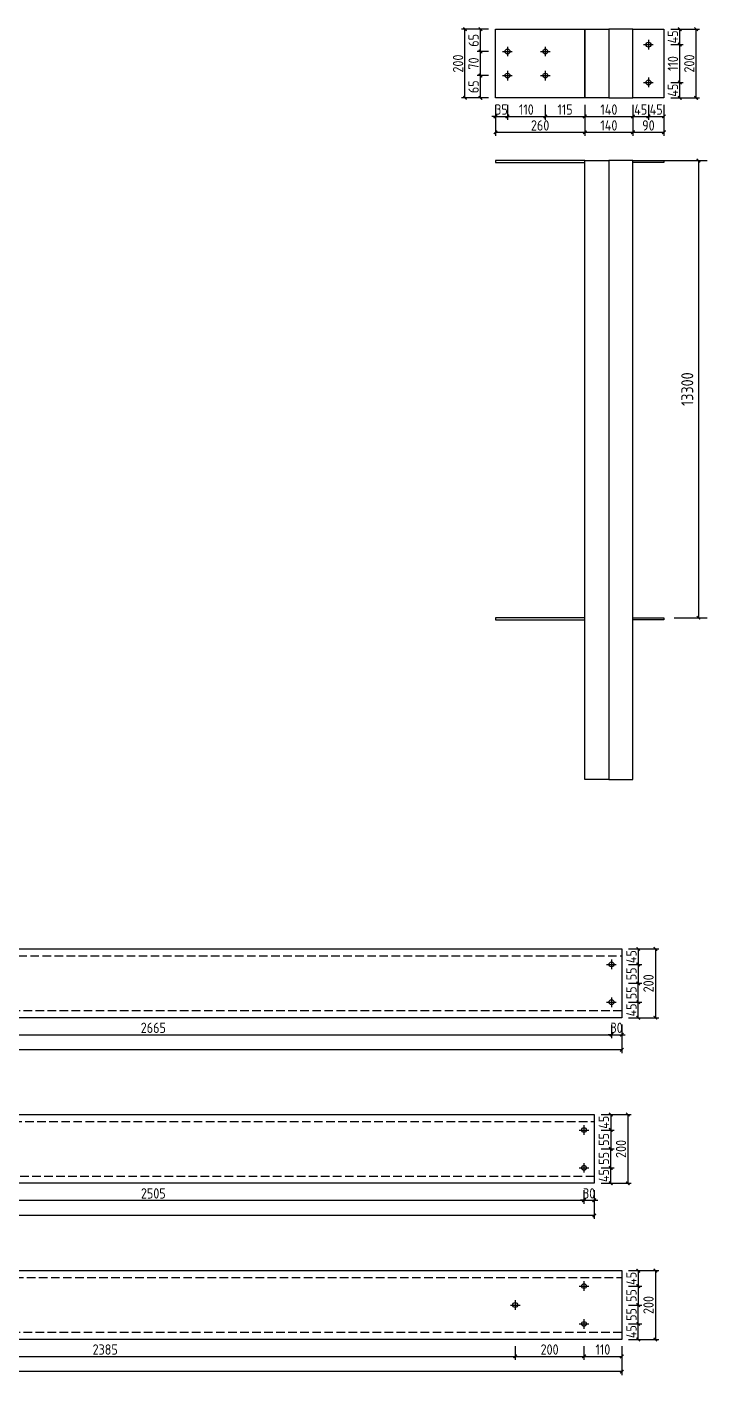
# Model space of a CAD drawing. Extents: x -196983 to 471790, y -783661 to 190401.
# Drawn here: x 67611 to 87390, y -82802 to -43590 of the extents above; entities that cross this region are included whole.
import ezdxf

# ---------------------------------------------------------------- set-up
doc = ezdxf.new("R2010")
doc.units = 0
doc.header["$LTSCALE"] = 1000
doc.header["$MEASUREMENT"] = 0
doc.linetypes.add('DASH', pattern=[0.35, 0.25, -0.1])
doc.layers.add('_TCH_MASK', color=7, linetype='Continuous')
doc.styles.get("Standard").update_dxf_attribs({"font": 'gbenor.shx', "bigfont": 'gbcbig.shx'})
doc.dimstyles.get("Standard").update_dxf_attribs({"dimscale": 100, "dimtxt": 3.5, "dimasz": 1, "dimexe": 2.5, "dimexo": 3, "dimgap": 1.5, "dimtad": 1, "dimdec": 0, "dimzin": 0, "dimdsep": 46, "dimtxsty": 'Standard', "dimblk": 'ARCHTICK', "dimcen": 0.09, "dimadec": 0, "dimazin": 0, "dimtfac": 1, "dimtdec": 0, "dimtix": 1, "dimtmove": 2, "dimatfit": 3, "dimfxl": 1, "dimtolj": 1, "dimtzin": 0, "dimarcsym": 0})

# ---------------------------------------------------------------- blocks, each defined once
blk = doc.blocks.new('_ArchTick')
at = {"color": 0, "linetype": 'ByBlock', "const_width": 0.4}
blk.add_lwpolyline([(-0.5, -0.5), (0.5, 0.5)], dxfattribs=at)
blk = doc.blocks.new('*D108')
at = {"layer": '_TCH_MASK', "color": 0, "lineweight": -2}
for p, q in [((57961, -72608), (57961, -73002)), ((57961, -72902), (84611, -72902)), ((84611, -72608), (84611, -73002))]:
    blk.add_line(p, q, dxfattribs=at)
at = {"layer": 'Defpoints', "color": 0}
for p in [(57961, -72408), (84611, -72408), (84611, -72902)]:
    blk.add_point(p, dxfattribs=at)
at = {"layer": '_TCH_MASK', "color": 0, "lineweight": -2, "xscale": 100, "yscale": 100, "zscale": 100, "rotation": 180}
blk.add_blockref('_ArchTick', (57961, -72902), dxfattribs=at)
at = {"layer": '_TCH_MASK', "color": 0, "lineweight": -2, "xscale": 100, "yscale": 100, "zscale": 100}
blk.add_blockref('_ArchTick', (84611, -72902), dxfattribs=at)
at = {"layer": '_TCH_MASK', "color": 0, "lineweight": 15, "insert": (71286, -72702), "char_height": 300, "attachment_point": 5}
blk.add_mtext('\\A1;2665', dxfattribs=at)
blk = doc.blocks.new('*D109')
at = {"layer": '_TCH_MASK', "color": 0, "lineweight": -2}
for p, q in [((84611, -72902), (84511, -72902)), ((84611, -72608), (84611, -73002)), ((84611, -72902), (84911, -72902)), ((84911, -72608), (84911, -73002)), ((84911, -72902), (85011, -72902))]:
    blk.add_line(p, q, dxfattribs=at)
at = {"layer": 'Defpoints', "color": 0}
for p in [(84611, -72408), (84911, -72408), (84911, -72902)]:
    blk.add_point(p, dxfattribs=at)
at = {"layer": '_TCH_MASK', "color": 0, "lineweight": -2, "xscale": 100, "yscale": 100, "zscale": 100}
blk.add_blockref('_ArchTick', (84611, -72902), dxfattribs=at)
at = {"layer": '_TCH_MASK', "color": 0, "lineweight": -2, "xscale": 100, "yscale": 100, "zscale": 100, "rotation": 180}
blk.add_blockref('_ArchTick', (84911, -72902), dxfattribs=at)
at = {"layer": '_TCH_MASK', "color": 0, "lineweight": 15, "insert": (84761, -72702), "char_height": 300, "attachment_point": 5}
blk.add_mtext('\\A1;30', dxfattribs=at)
blk = doc.blocks.new('*D110')
at = {"layer": '_TCH_MASK', "color": 0, "lineweight": -2}
for p, q in [((2961, -72608), (2961, -73444)), ((84911, -72608), (84911, -73444)), ((84911, -73344), (2961, -73344))]:
    blk.add_line(p, q, dxfattribs=at)
at = {"layer": 'Defpoints', "color": 0}
for p in [(2961, -72408), (84911, -72408), (2961, -73344)]:
    blk.add_point(p, dxfattribs=at)
at = {"layer": '_TCH_MASK', "color": 0, "lineweight": -2, "xscale": 100, "yscale": 100, "zscale": 100, "rotation": 180}
blk.add_blockref('_ArchTick', (2961, -73344), dxfattribs=at)
at = {"layer": '_TCH_MASK', "color": 0, "lineweight": -2, "xscale": 100, "yscale": 100, "zscale": 100}
blk.add_blockref('_ArchTick', (84911, -73344), dxfattribs=at)
at = {"layer": '_TCH_MASK', "color": 0, "lineweight": 15, "insert": (43936, -73144), "char_height": 300, "attachment_point": 5}
blk.add_mtext('\\A1;8195', dxfattribs=at)
blk = doc.blocks.new('*D111')
at = {"layer": '_TCH_MASK', "color": 0, "lineweight": -2}
for p, q in [((85111, -71958), (85490, -71958)), ((85390, -72408), (85390, -71958)), ((85111, -72408), (85490, -72408))]:
    blk.add_line(p, q, dxfattribs=at)
at = {"layer": 'Defpoints', "color": 0}
for p in [(84911, -71958), (85390, -71958), (84911, -72408)]:
    blk.add_point(p, dxfattribs=at)
at = {"layer": '_TCH_MASK', "color": 0, "lineweight": -2, "xscale": 100, "yscale": 100, "zscale": 100}
for p, rotation in [((85390, -71958), 90), ((85390, -72408), 270)]:
    blk.add_blockref('_ArchTick', p, dxfattribs=dict(at, rotation=rotation))
at = {"layer": '_TCH_MASK', "color": 0, "lineweight": 15, "insert": (85190, -72183), "char_height": 300, "attachment_point": 5, "rotation": 90}
blk.add_mtext('\\A1;45', dxfattribs=at)
blk = doc.blocks.new('*D112')
at = {"layer": '_TCH_MASK', "color": 0, "lineweight": -2}
for p, q in [((85111, -71408), (85490, -71408)), ((85390, -71958), (85390, -71408)), ((85111, -71958), (85490, -71958))]:
    blk.add_line(p, q, dxfattribs=at)
at = {"layer": 'Defpoints', "color": 0}
for p in [(84911, -71408), (85390, -71408), (84911, -71958)]:
    blk.add_point(p, dxfattribs=at)
at = {"layer": '_TCH_MASK', "color": 0, "lineweight": -2, "xscale": 100, "yscale": 100, "zscale": 100}
for p, rotation in [((85390, -71408), 90), ((85390, -71958), 270)]:
    blk.add_blockref('_ArchTick', p, dxfattribs=dict(at, rotation=rotation))
at = {"layer": '_TCH_MASK', "color": 0, "lineweight": 15, "insert": (85190, -71683), "char_height": 300, "attachment_point": 5, "rotation": 90}
blk.add_mtext('\\A1;55', dxfattribs=at)
blk = doc.blocks.new('*D113')
at = {"layer": '_TCH_MASK', "color": 0, "lineweight": -2}
for p, q in [((85111, -70408), (85490, -70408)), ((85390, -70408), (85390, -70858)), ((85111, -70858), (85490, -70858))]:
    blk.add_line(p, q, dxfattribs=at)
at = {"layer": 'Defpoints', "color": 0}
for p in [(84911, -70408), (84911, -70858), (85390, -70858)]:
    blk.add_point(p, dxfattribs=at)
at = {"layer": '_TCH_MASK', "color": 0, "lineweight": -2, "xscale": 100, "yscale": 100, "zscale": 100}
for p, rotation in [((85390, -70408), 90), ((85390, -70858), 270)]:
    blk.add_blockref('_ArchTick', p, dxfattribs=dict(at, rotation=rotation))
at = {"layer": '_TCH_MASK', "color": 0, "lineweight": 15, "insert": (85190, -70633), "char_height": 300, "attachment_point": 5, "rotation": 90}
blk.add_mtext('\\A1;45', dxfattribs=at)
blk = doc.blocks.new('*D114')
at = {"layer": '_TCH_MASK', "color": 0, "lineweight": -2}
for p, q in [((85111, -70858), (85490, -70858)), ((85390, -70858), (85390, -71408)), ((85111, -71408), (85490, -71408))]:
    blk.add_line(p, q, dxfattribs=at)
at = {"layer": 'Defpoints', "color": 0}
for p in [(84911, -70858), (84911, -71408), (85390, -71408)]:
    blk.add_point(p, dxfattribs=at)
at = {"layer": '_TCH_MASK', "color": 0, "lineweight": -2, "xscale": 100, "yscale": 100, "zscale": 100}
for p, rotation in [((85390, -70858), 90), ((85390, -71408), 270)]:
    blk.add_blockref('_ArchTick', p, dxfattribs=dict(at, rotation=rotation))
at = {"layer": '_TCH_MASK', "color": 0, "lineweight": 15, "insert": (85190, -71133), "char_height": 300, "attachment_point": 5, "rotation": 90}
blk.add_mtext('\\A1;55', dxfattribs=at)
blk = doc.blocks.new('*D115')
at = {"layer": '_TCH_MASK', "color": 0, "lineweight": -2}
for p, q in [((85111, -70408), (85988, -70408)), ((85888, -70408), (85888, -72408)), ((85111, -72408), (85988, -72408))]:
    blk.add_line(p, q, dxfattribs=at)
at = {"layer": 'Defpoints', "color": 0}
for p in [(84911, -70408), (84911, -72408), (85888, -72408)]:
    blk.add_point(p, dxfattribs=at)
at = {"layer": '_TCH_MASK', "color": 0, "lineweight": -2, "xscale": 100, "yscale": 100, "zscale": 100}
for p, rotation in [((85888, -70408), 90), ((85888, -72408), 270)]:
    blk.add_blockref('_ArchTick', p, dxfattribs=dict(at, rotation=rotation))
at = {"layer": '_TCH_MASK', "color": 0, "lineweight": 15, "insert": (85688, -71408), "char_height": 300, "attachment_point": 5, "rotation": 90}
blk.add_mtext('\\A1;200', dxfattribs=at)
blk = doc.blocks.new('*D116')
at = {"layer": '_TCH_MASK', "color": 0, "lineweight": -2}
for p, q in [((81236, -45854), (81236, -46292)), ((81586, -45854), (81586, -46292)), ((81236, -46192), (81136, -46192)), ((81236, -46192), (81586, -46192)), ((81586, -46192), (81686, -46192))]:
    blk.add_line(p, q, dxfattribs=at)
at = {"layer": 'Defpoints', "color": 0}
for p in [(81236, -45654), (81586, -45654), (81586, -46192)]:
    blk.add_point(p, dxfattribs=at)
at = {"layer": '_TCH_MASK', "color": 0, "lineweight": -2, "xscale": 100, "yscale": 100, "zscale": 100}
blk.add_blockref('_ArchTick', (81236, -46192), dxfattribs=at)
at = {"layer": '_TCH_MASK', "color": 0, "lineweight": -2, "xscale": 100, "yscale": 100, "zscale": 100, "rotation": 180}
blk.add_blockref('_ArchTick', (81586, -46192), dxfattribs=at)
at = {"layer": '_TCH_MASK', "color": 0, "lineweight": 15, "insert": (81411, -45992), "char_height": 300, "attachment_point": 5}
blk.add_mtext('\\A1;35', dxfattribs=at)
blk = doc.blocks.new('*D117')
at = {"layer": '_TCH_MASK', "color": 0, "lineweight": -2}
for p, q in [((81586, -45854), (81586, -46292)), ((82686, -45854), (82686, -46292)), ((81586, -46192), (82686, -46192))]:
    blk.add_line(p, q, dxfattribs=at)
at = {"layer": 'Defpoints', "color": 0}
for p in [(81586, -45654), (82686, -45654), (82686, -46192)]:
    blk.add_point(p, dxfattribs=at)
at = {"layer": '_TCH_MASK', "color": 0, "lineweight": -2, "xscale": 100, "yscale": 100, "zscale": 100, "rotation": 180}
blk.add_blockref('_ArchTick', (81586, -46192), dxfattribs=at)
at = {"layer": '_TCH_MASK', "color": 0, "lineweight": -2, "xscale": 100, "yscale": 100, "zscale": 100}
blk.add_blockref('_ArchTick', (82686, -46192), dxfattribs=at)
at = {"layer": '_TCH_MASK', "color": 0, "lineweight": 15, "insert": (82136, -45992), "char_height": 300, "attachment_point": 5}
blk.add_mtext('\\A1;110', dxfattribs=at)
blk = doc.blocks.new('*D118')
at = {"layer": '_TCH_MASK', "color": 0, "lineweight": -2}
for p, q in [((82686, -45854), (82686, -46292)), ((83836, -45854), (83836, -46292)), ((82686, -46192), (83836, -46192))]:
    blk.add_line(p, q, dxfattribs=at)
at = {"layer": 'Defpoints', "color": 0}
for p in [(82686, -45654), (83836, -45654), (83836, -46192)]:
    blk.add_point(p, dxfattribs=at)
at = {"layer": '_TCH_MASK', "color": 0, "lineweight": -2, "xscale": 100, "yscale": 100, "zscale": 100, "rotation": 180}
blk.add_blockref('_ArchTick', (82686, -46192), dxfattribs=at)
at = {"layer": '_TCH_MASK', "color": 0, "lineweight": -2, "xscale": 100, "yscale": 100, "zscale": 100}
blk.add_blockref('_ArchTick', (83836, -46192), dxfattribs=at)
at = {"layer": '_TCH_MASK', "color": 0, "lineweight": 15, "insert": (83261, -45992), "char_height": 300, "attachment_point": 5}
blk.add_mtext('\\A1;115', dxfattribs=at)
blk = doc.blocks.new('*D119')
at = {"layer": '_TCH_MASK', "color": 0, "lineweight": -2}
for p, q in [((83836, -45854), (83836, -46292)), ((85236, -45854), (85236, -46292)), ((83836, -46192), (85236, -46192))]:
    blk.add_line(p, q, dxfattribs=at)
at = {"layer": 'Defpoints', "color": 0}
for p in [(83836, -45654), (85236, -45654), (85236, -46192)]:
    blk.add_point(p, dxfattribs=at)
at = {"layer": '_TCH_MASK', "color": 0, "lineweight": -2, "xscale": 100, "yscale": 100, "zscale": 100, "rotation": 180}
blk.add_blockref('_ArchTick', (83836, -46192), dxfattribs=at)
at = {"layer": '_TCH_MASK', "color": 0, "lineweight": -2, "xscale": 100, "yscale": 100, "zscale": 100}
blk.add_blockref('_ArchTick', (85236, -46192), dxfattribs=at)
at = {"layer": '_TCH_MASK', "color": 0, "lineweight": 15, "insert": (84536, -45992), "char_height": 300, "attachment_point": 5}
blk.add_mtext('\\A1;140', dxfattribs=at)
blk = doc.blocks.new('*D120')
at = {"layer": '_TCH_MASK', "color": 0, "lineweight": -2}
for p, q in [((85236, -45854), (85236, -46292)), ((85686, -45854), (85686, -46292)), ((85236, -46192), (85686, -46192))]:
    blk.add_line(p, q, dxfattribs=at)
at = {"layer": 'Defpoints', "color": 0}
for p in [(85236, -45654), (85686, -45654), (85686, -46192)]:
    blk.add_point(p, dxfattribs=at)
at = {"layer": '_TCH_MASK', "color": 0, "lineweight": -2, "xscale": 100, "yscale": 100, "zscale": 100, "rotation": 180}
blk.add_blockref('_ArchTick', (85236, -46192), dxfattribs=at)
at = {"layer": '_TCH_MASK', "color": 0, "lineweight": -2, "xscale": 100, "yscale": 100, "zscale": 100}
blk.add_blockref('_ArchTick', (85686, -46192), dxfattribs=at)
at = {"layer": '_TCH_MASK', "color": 0, "lineweight": 15, "insert": (85461, -45992), "char_height": 300, "attachment_point": 5}
blk.add_mtext('\\A1;45', dxfattribs=at)
blk = doc.blocks.new('*D121')
at = {"layer": '_TCH_MASK', "color": 0, "lineweight": -2}
for p, q in [((85686, -45854), (85686, -46292)), ((86136, -45854), (86136, -46292)), ((85686, -46192), (86136, -46192))]:
    blk.add_line(p, q, dxfattribs=at)
at = {"layer": 'Defpoints', "color": 0}
for p in [(85686, -45654), (86136, -45654), (86136, -46192)]:
    blk.add_point(p, dxfattribs=at)
at = {"layer": '_TCH_MASK', "color": 0, "lineweight": -2, "xscale": 100, "yscale": 100, "zscale": 100, "rotation": 180}
blk.add_blockref('_ArchTick', (85686, -46192), dxfattribs=at)
at = {"layer": '_TCH_MASK', "color": 0, "lineweight": -2, "xscale": 100, "yscale": 100, "zscale": 100}
blk.add_blockref('_ArchTick', (86136, -46192), dxfattribs=at)
at = {"layer": '_TCH_MASK', "color": 0, "lineweight": 15, "insert": (85911, -45992), "char_height": 300, "attachment_point": 5}
blk.add_mtext('\\A1;45', dxfattribs=at)
blk = doc.blocks.new('*D122')
at = {"layer": '_TCH_MASK', "color": 0, "lineweight": -2}
for p, q in [((81236, -45854), (81236, -46754)), ((83836, -45854), (83836, -46754)), ((81236, -46654), (83836, -46654))]:
    blk.add_line(p, q, dxfattribs=at)
at = {"layer": 'Defpoints', "color": 0}
for p in [(81236, -45654), (83836, -45654), (83836, -46654)]:
    blk.add_point(p, dxfattribs=at)
at = {"layer": '_TCH_MASK', "color": 0, "lineweight": -2, "xscale": 100, "yscale": 100, "zscale": 100, "rotation": 180}
blk.add_blockref('_ArchTick', (81236, -46654), dxfattribs=at)
at = {"layer": '_TCH_MASK', "color": 0, "lineweight": -2, "xscale": 100, "yscale": 100, "zscale": 100}
blk.add_blockref('_ArchTick', (83836, -46654), dxfattribs=at)
at = {"layer": '_TCH_MASK', "color": 0, "lineweight": 15, "insert": (82536, -46454), "char_height": 300, "attachment_point": 5}
blk.add_mtext('\\A1;260', dxfattribs=at)
blk = doc.blocks.new('*D123')
at = {"layer": '_TCH_MASK', "color": 0, "lineweight": -2}
for p, q in [((83836, -45854), (83836, -46754)), ((85236, -45854), (85236, -46754)), ((83836, -46654), (85236, -46654))]:
    blk.add_line(p, q, dxfattribs=at)
at = {"layer": 'Defpoints', "color": 0}
for p in [(83836, -45654), (85236, -45654), (85236, -46654)]:
    blk.add_point(p, dxfattribs=at)
at = {"layer": '_TCH_MASK', "color": 0, "lineweight": -2, "xscale": 100, "yscale": 100, "zscale": 100, "rotation": 180}
blk.add_blockref('_ArchTick', (83836, -46654), dxfattribs=at)
at = {"layer": '_TCH_MASK', "color": 0, "lineweight": -2, "xscale": 100, "yscale": 100, "zscale": 100}
blk.add_blockref('_ArchTick', (85236, -46654), dxfattribs=at)
at = {"layer": '_TCH_MASK', "color": 0, "lineweight": 15, "insert": (84536, -46454), "char_height": 300, "attachment_point": 5}
blk.add_mtext('\\A1;140', dxfattribs=at)
blk = doc.blocks.new('*D124')
at = {"layer": '_TCH_MASK', "color": 0, "lineweight": -2}
for p, q in [((85236, -45854), (85236, -46754)), ((86136, -45854), (86136, -46754)), ((85236, -46654), (86136, -46654))]:
    blk.add_line(p, q, dxfattribs=at)
at = {"layer": 'Defpoints', "color": 0}
for p in [(85236, -45654), (86136, -45654), (86136, -46654)]:
    blk.add_point(p, dxfattribs=at)
at = {"layer": '_TCH_MASK', "color": 0, "lineweight": -2, "xscale": 100, "yscale": 100, "zscale": 100, "rotation": 180}
blk.add_blockref('_ArchTick', (85236, -46654), dxfattribs=at)
at = {"layer": '_TCH_MASK', "color": 0, "lineweight": -2, "xscale": 100, "yscale": 100, "zscale": 100}
blk.add_blockref('_ArchTick', (86136, -46654), dxfattribs=at)
at = {"layer": '_TCH_MASK', "color": 0, "lineweight": 15, "insert": (85686, -46454), "char_height": 300, "attachment_point": 5}
blk.add_mtext('\\A1;90', dxfattribs=at)
blk = doc.blocks.new('*D125')
at = {"layer": '_TCH_MASK', "color": 0, "lineweight": -2}
for p, q in [((86336, -45204), (86698, -45204)), ((86598, -45654), (86598, -45204)), ((86336, -45654), (86698, -45654))]:
    blk.add_line(p, q, dxfattribs=at)
at = {"layer": 'Defpoints', "color": 0}
for p in [(86136, -45204), (86598, -45204), (86136, -45654)]:
    blk.add_point(p, dxfattribs=at)
at = {"layer": '_TCH_MASK', "color": 0, "lineweight": -2, "xscale": 100, "yscale": 100, "zscale": 100}
for p, rotation in [((86598, -45204), 90), ((86598, -45654), 270)]:
    blk.add_blockref('_ArchTick', p, dxfattribs=dict(at, rotation=rotation))
at = {"layer": '_TCH_MASK', "color": 0, "lineweight": 15, "insert": (86398, -45429), "char_height": 300, "attachment_point": 5, "rotation": 90}
blk.add_mtext('\\A1;45', dxfattribs=at)
blk = doc.blocks.new('*D126')
at = {"layer": '_TCH_MASK', "color": 0, "lineweight": -2}
for p, q in [((86336, -44104), (86698, -44104)), ((86598, -45204), (86598, -44104)), ((86336, -45204), (86698, -45204))]:
    blk.add_line(p, q, dxfattribs=at)
at = {"layer": 'Defpoints', "color": 0}
for p in [(86136, -44104), (86598, -44104), (86136, -45204)]:
    blk.add_point(p, dxfattribs=at)
at = {"layer": '_TCH_MASK', "color": 0, "lineweight": -2, "xscale": 100, "yscale": 100, "zscale": 100}
for p, rotation in [((86598, -44104), 90), ((86598, -45204), 270)]:
    blk.add_blockref('_ArchTick', p, dxfattribs=dict(at, rotation=rotation))
at = {"layer": '_TCH_MASK', "color": 0, "lineweight": 15, "insert": (86398, -44654), "char_height": 300, "attachment_point": 5, "rotation": 90}
blk.add_mtext('\\A1;110', dxfattribs=at)
blk = doc.blocks.new('*D127')
at = {"layer": '_TCH_MASK', "color": 0, "lineweight": -2}
for p, q in [((86336, -43654), (86698, -43654)), ((86598, -44104), (86598, -43654)), ((86336, -44104), (86698, -44104))]:
    blk.add_line(p, q, dxfattribs=at)
at = {"layer": 'Defpoints', "color": 0}
for p in [(86136, -43654), (86598, -43654), (86136, -44104)]:
    blk.add_point(p, dxfattribs=at)
at = {"layer": '_TCH_MASK', "color": 0, "lineweight": -2, "xscale": 100, "yscale": 100, "zscale": 100}
for p, rotation in [((86598, -43654), 90), ((86598, -44104), 270)]:
    blk.add_blockref('_ArchTick', p, dxfattribs=dict(at, rotation=rotation))
at = {"layer": '_TCH_MASK', "color": 0, "lineweight": 15, "insert": (86398, -43879), "char_height": 300, "attachment_point": 5, "rotation": 90}
blk.add_mtext('\\A1;45', dxfattribs=at)
blk = doc.blocks.new('*D128')
at = {"layer": '_TCH_MASK', "color": 0, "lineweight": -2}
for p, q in [((86336, -43654), (87174, -43654)), ((87074, -45654), (87074, -43654)), ((86336, -45654), (87174, -45654))]:
    blk.add_line(p, q, dxfattribs=at)
at = {"layer": 'Defpoints', "color": 0}
for p in [(86136, -43654), (87074, -43654), (86136, -45654)]:
    blk.add_point(p, dxfattribs=at)
at = {"layer": '_TCH_MASK', "color": 0, "lineweight": -2, "xscale": 100, "yscale": 100, "zscale": 100}
for p, rotation in [((87074, -43654), 90), ((87074, -45654), 270)]:
    blk.add_blockref('_ArchTick', p, dxfattribs=dict(at, rotation=rotation))
at = {"layer": '_TCH_MASK', "color": 0, "lineweight": 15, "insert": (86874, -44654), "char_height": 300, "attachment_point": 5, "rotation": 90}
blk.add_mtext('\\A1;200', dxfattribs=at)
blk = doc.blocks.new('*D129')
at = {"layer": '_TCH_MASK', "color": 0, "lineweight": -2}
for p, q in [((81036, -45004), (80702, -45004)), ((80802, -45654), (80802, -45004)), ((81036, -45654), (80702, -45654))]:
    blk.add_line(p, q, dxfattribs=at)
at = {"layer": 'Defpoints', "color": 0}
for p in [(80802, -45004), (81236, -45004), (81236, -45654)]:
    blk.add_point(p, dxfattribs=at)
at = {"layer": '_TCH_MASK', "color": 0, "lineweight": -2, "xscale": 100, "yscale": 100, "zscale": 100}
for p, rotation in [((80802, -45004), 90), ((80802, -45654), 270)]:
    blk.add_blockref('_ArchTick', p, dxfattribs=dict(at, rotation=rotation))
at = {"layer": '_TCH_MASK', "color": 0, "lineweight": 15, "insert": (80602, -45329), "char_height": 300, "attachment_point": 5, "rotation": 90}
blk.add_mtext('\\A1;65', dxfattribs=at)
blk = doc.blocks.new('*D130')
at = {"layer": '_TCH_MASK', "color": 0, "lineweight": -2}
for p, q in [((81036, -44304), (80702, -44304)), ((80802, -45004), (80802, -44304)), ((81036, -45004), (80702, -45004))]:
    blk.add_line(p, q, dxfattribs=at)
at = {"layer": 'Defpoints', "color": 0}
for p in [(80802, -44304), (81236, -44304), (81236, -45004)]:
    blk.add_point(p, dxfattribs=at)
at = {"layer": '_TCH_MASK', "color": 0, "lineweight": -2, "xscale": 100, "yscale": 100, "zscale": 100}
for p, rotation in [((80802, -44304), 90), ((80802, -45004), 270)]:
    blk.add_blockref('_ArchTick', p, dxfattribs=dict(at, rotation=rotation))
at = {"layer": '_TCH_MASK', "color": 0, "lineweight": 15, "insert": (80602, -44654), "char_height": 300, "attachment_point": 5, "rotation": 90}
blk.add_mtext('\\A1;70', dxfattribs=at)
blk = doc.blocks.new('*D131')
at = {"layer": '_TCH_MASK', "color": 0, "lineweight": -2}
for p, q in [((81036, -43654), (80702, -43654)), ((80802, -44304), (80802, -43654)), ((81036, -44304), (80702, -44304))]:
    blk.add_line(p, q, dxfattribs=at)
at = {"layer": 'Defpoints', "color": 0}
for p in [(80802, -43654), (81236, -43654), (81236, -44304)]:
    blk.add_point(p, dxfattribs=at)
at = {"layer": '_TCH_MASK', "color": 0, "lineweight": -2, "xscale": 100, "yscale": 100, "zscale": 100}
for p, rotation in [((80802, -43654), 90), ((80802, -44304), 270)]:
    blk.add_blockref('_ArchTick', p, dxfattribs=dict(at, rotation=rotation))
at = {"layer": '_TCH_MASK', "color": 0, "lineweight": 15, "insert": (80602, -43979), "char_height": 300, "attachment_point": 5, "rotation": 90}
blk.add_mtext('\\A1;65', dxfattribs=at)
blk = doc.blocks.new('*D132')
at = {"layer": '_TCH_MASK', "color": 0, "lineweight": -2}
for p, q in [((81036, -43654), (80250, -43654)), ((80350, -45654), (80350, -43654)), ((81036, -45654), (80250, -45654))]:
    blk.add_line(p, q, dxfattribs=at)
at = {"layer": 'Defpoints', "color": 0}
for p in [(80350, -43654), (81236, -43654), (81236, -45654)]:
    blk.add_point(p, dxfattribs=at)
at = {"layer": '_TCH_MASK', "color": 0, "lineweight": -2, "xscale": 100, "yscale": 100, "zscale": 100}
for p, rotation in [((80350, -43654), 90), ((80350, -45654), 270)]:
    blk.add_blockref('_ArchTick', p, dxfattribs=dict(at, rotation=rotation))
at = {"layer": '_TCH_MASK', "color": 0, "lineweight": 15, "insert": (80150, -44654), "char_height": 300, "attachment_point": 5, "rotation": 90}
blk.add_mtext('\\A1;200', dxfattribs=at)
blk = doc.blocks.new('*D143')
at = {"layer": '_TCH_MASK', "color": 0, "lineweight": -2}
for p, q in [((58761, -77425), (58761, -77819)), ((83811, -77425), (83811, -77819)), ((58761, -77719), (83811, -77719))]:
    blk.add_line(p, q, dxfattribs=at)
at = {"layer": 'Defpoints', "color": 0}
for p in [(58761, -77225), (83811, -77225), (83811, -77719)]:
    blk.add_point(p, dxfattribs=at)
at = {"layer": '_TCH_MASK', "color": 0, "lineweight": -2, "xscale": 100, "yscale": 100, "zscale": 100, "rotation": 180}
blk.add_blockref('_ArchTick', (58761, -77719), dxfattribs=at)
at = {"layer": '_TCH_MASK', "color": 0, "lineweight": -2, "xscale": 100, "yscale": 100, "zscale": 100}
blk.add_blockref('_ArchTick', (83811, -77719), dxfattribs=at)
at = {"layer": '_TCH_MASK', "color": 0, "lineweight": 15, "insert": (71286, -77519), "char_height": 300, "attachment_point": 5}
blk.add_mtext('\\A1;2505', dxfattribs=at)
blk = doc.blocks.new('*D144')
at = {"layer": '_TCH_MASK', "color": 0, "lineweight": -2}
for p, q in [((83811, -77425), (83811, -77819)), ((84111, -77425), (84111, -77819)), ((83811, -77719), (83711, -77719)), ((83811, -77719), (84111, -77719)), ((84111, -77719), (84211, -77719))]:
    blk.add_line(p, q, dxfattribs=at)
at = {"layer": 'Defpoints', "color": 0}
for p in [(83811, -77225), (84111, -77225), (84111, -77719)]:
    blk.add_point(p, dxfattribs=at)
at = {"layer": '_TCH_MASK', "color": 0, "lineweight": -2, "xscale": 100, "yscale": 100, "zscale": 100}
blk.add_blockref('_ArchTick', (83811, -77719), dxfattribs=at)
at = {"layer": '_TCH_MASK', "color": 0, "lineweight": -2, "xscale": 100, "yscale": 100, "zscale": 100, "rotation": 180}
blk.add_blockref('_ArchTick', (84111, -77719), dxfattribs=at)
at = {"layer": '_TCH_MASK', "color": 0, "lineweight": 15, "insert": (83961, -77519), "char_height": 300, "attachment_point": 5}
blk.add_mtext('\\A1;30', dxfattribs=at)
blk = doc.blocks.new('*D145')
at = {"layer": '_TCH_MASK', "color": 0, "lineweight": -2}
for p, q in [((7011, -77425), (7011, -78261)), ((84111, -77425), (84111, -78261)), ((84111, -78161), (7011, -78161))]:
    blk.add_line(p, q, dxfattribs=at)
at = {"layer": 'Defpoints', "color": 0}
for p in [(7011, -77225), (84111, -77225), (7011, -78161)]:
    blk.add_point(p, dxfattribs=at)
at = {"layer": '_TCH_MASK', "color": 0, "lineweight": -2, "xscale": 100, "yscale": 100, "zscale": 100, "rotation": 180}
blk.add_blockref('_ArchTick', (7011, -78161), dxfattribs=at)
at = {"layer": '_TCH_MASK', "color": 0, "lineweight": -2, "xscale": 100, "yscale": 100, "zscale": 100}
blk.add_blockref('_ArchTick', (84111, -78161), dxfattribs=at)
at = {"layer": '_TCH_MASK', "color": 0, "lineweight": 15, "insert": (45561, -77961), "char_height": 300, "attachment_point": 5}
blk.add_mtext('\\A1;7710', dxfattribs=at)
blk = doc.blocks.new('*D133')
at = {"layer": '_TCH_MASK', "color": 0, "lineweight": -2}
for p, q in [((84311, -76775), (84690, -76775)), ((84590, -77225), (84590, -76775)), ((84311, -77225), (84690, -77225))]:
    blk.add_line(p, q, dxfattribs=at)
at = {"layer": 'Defpoints', "color": 0}
for p in [(84111, -76775), (84590, -76775), (84111, -77225)]:
    blk.add_point(p, dxfattribs=at)
at = {"layer": '_TCH_MASK', "color": 0, "lineweight": -2, "xscale": 100, "yscale": 100, "zscale": 100}
for p, rotation in [((84590, -76775), 90), ((84590, -77225), 270)]:
    blk.add_blockref('_ArchTick', p, dxfattribs=dict(at, rotation=rotation))
at = {"layer": '_TCH_MASK', "color": 0, "lineweight": 15, "insert": (84390, -77000), "char_height": 300, "attachment_point": 5, "rotation": 90}
blk.add_mtext('\\A1;45', dxfattribs=at)
blk = doc.blocks.new('*D136')
at = {"layer": '_TCH_MASK', "color": 0, "lineweight": -2}
for p, q in [((84311, -76225), (84690, -76225)), ((84590, -76775), (84590, -76225)), ((84311, -76775), (84690, -76775))]:
    blk.add_line(p, q, dxfattribs=at)
at = {"layer": 'Defpoints', "color": 0}
for p in [(84111, -76225), (84590, -76225), (84111, -76775)]:
    blk.add_point(p, dxfattribs=at)
at = {"layer": '_TCH_MASK', "color": 0, "lineweight": -2, "xscale": 100, "yscale": 100, "zscale": 100}
for p, rotation in [((84590, -76225), 90), ((84590, -76775), 270)]:
    blk.add_blockref('_ArchTick', p, dxfattribs=dict(at, rotation=rotation))
at = {"layer": '_TCH_MASK', "color": 0, "lineweight": 15, "insert": (84390, -76500), "char_height": 300, "attachment_point": 5, "rotation": 90}
blk.add_mtext('\\A1;55', dxfattribs=at)
blk = doc.blocks.new('*D134')
at = {"layer": '_TCH_MASK', "color": 0, "lineweight": -2}
for p, q in [((84311, -75225), (84690, -75225)), ((84590, -75225), (84590, -75675)), ((84311, -75675), (84690, -75675))]:
    blk.add_line(p, q, dxfattribs=at)
at = {"layer": 'Defpoints', "color": 0}
for p in [(84111, -75225), (84111, -75675), (84590, -75675)]:
    blk.add_point(p, dxfattribs=at)
at = {"layer": '_TCH_MASK', "color": 0, "lineweight": -2, "xscale": 100, "yscale": 100, "zscale": 100}
for p, rotation in [((84590, -75225), 90), ((84590, -75675), 270)]:
    blk.add_blockref('_ArchTick', p, dxfattribs=dict(at, rotation=rotation))
at = {"layer": '_TCH_MASK', "color": 0, "lineweight": 15, "insert": (84390, -75450), "char_height": 300, "attachment_point": 5, "rotation": 90}
blk.add_mtext('\\A1;45', dxfattribs=at)
blk = doc.blocks.new('*D135')
at = {"layer": '_TCH_MASK', "color": 0, "lineweight": -2}
for p, q in [((84311, -75675), (84690, -75675)), ((84590, -75675), (84590, -76225)), ((84311, -76225), (84690, -76225))]:
    blk.add_line(p, q, dxfattribs=at)
at = {"layer": 'Defpoints', "color": 0}
for p in [(84111, -75675), (84111, -76225), (84590, -76225)]:
    blk.add_point(p, dxfattribs=at)
at = {"layer": '_TCH_MASK', "color": 0, "lineweight": -2, "xscale": 100, "yscale": 100, "zscale": 100}
for p, rotation in [((84590, -75675), 90), ((84590, -76225), 270)]:
    blk.add_blockref('_ArchTick', p, dxfattribs=dict(at, rotation=rotation))
at = {"layer": '_TCH_MASK', "color": 0, "lineweight": 15, "insert": (84390, -75950), "char_height": 300, "attachment_point": 5, "rotation": 90}
blk.add_mtext('\\A1;55', dxfattribs=at)
blk = doc.blocks.new('*D137')
at = {"layer": '_TCH_MASK', "color": 0, "lineweight": -2}
for p, q in [((84311, -75225), (85188, -75225)), ((85088, -75225), (85088, -77225)), ((84311, -77225), (85188, -77225))]:
    blk.add_line(p, q, dxfattribs=at)
at = {"layer": 'Defpoints', "color": 0}
for p in [(84111, -75225), (84111, -77225), (85088, -77225)]:
    blk.add_point(p, dxfattribs=at)
at = {"layer": '_TCH_MASK', "color": 0, "lineweight": -2, "xscale": 100, "yscale": 100, "zscale": 100}
for p, rotation in [((85088, -75225), 90), ((85088, -77225), 270)]:
    blk.add_blockref('_ArchTick', p, dxfattribs=dict(at, rotation=rotation))
at = {"layer": '_TCH_MASK', "color": 0, "lineweight": 15, "insert": (84888, -76225), "char_height": 300, "attachment_point": 5, "rotation": 90}
blk.add_mtext('\\A1;200', dxfattribs=at)
blk = doc.blocks.new('*D170')
at = {"layer": '_TCH_MASK', "color": 0, "lineweight": -2}
for p, q in [((81811, -81966), (81811, -82360)), ((81811, -82260), (83811, -82260)), ((83811, -81966), (83811, -82360))]:
    blk.add_line(p, q, dxfattribs=at)
at = {"layer": 'Defpoints', "color": 0}
for p in [(81811, -81766), (83811, -81766), (83811, -82260)]:
    blk.add_point(p, dxfattribs=at)
at = {"layer": '_TCH_MASK', "color": 0, "lineweight": -2, "xscale": 100, "yscale": 100, "zscale": 100, "rotation": 180}
blk.add_blockref('_ArchTick', (81811, -82260), dxfattribs=at)
at = {"layer": '_TCH_MASK', "color": 0, "lineweight": -2, "xscale": 100, "yscale": 100, "zscale": 100}
blk.add_blockref('_ArchTick', (83811, -82260), dxfattribs=at)
at = {"layer": '_TCH_MASK', "color": 0, "lineweight": 15, "insert": (82811, -82060), "char_height": 300, "attachment_point": 5}
blk.add_mtext('\\A1;200', dxfattribs=at)
blk = doc.blocks.new('*D171')
at = {"layer": '_TCH_MASK', "color": 0, "lineweight": -2}
for p, q in [((83811, -81966), (83811, -82360)), ((83811, -82260), (84911, -82260)), ((84911, -81966), (84911, -82360))]:
    blk.add_line(p, q, dxfattribs=at)
at = {"layer": 'Defpoints', "color": 0}
for p in [(83811, -81766), (84911, -81766), (84911, -82260)]:
    blk.add_point(p, dxfattribs=at)
at = {"layer": '_TCH_MASK', "color": 0, "lineweight": -2, "xscale": 100, "yscale": 100, "zscale": 100, "rotation": 180}
blk.add_blockref('_ArchTick', (83811, -82260), dxfattribs=at)
at = {"layer": '_TCH_MASK', "color": 0, "lineweight": -2, "xscale": 100, "yscale": 100, "zscale": 100}
blk.add_blockref('_ArchTick', (84911, -82260), dxfattribs=at)
at = {"layer": '_TCH_MASK', "color": 0, "lineweight": 15, "insert": (84361, -82060), "char_height": 300, "attachment_point": 5}
blk.add_mtext('\\A1;110', dxfattribs=at)
blk = doc.blocks.new('*D172')
at = {"layer": '_TCH_MASK', "color": 0, "lineweight": -2}
for p, q in [((4961, -81966), (4961, -82802)), ((84911, -81966), (84911, -82802)), ((84911, -82702), (4961, -82702))]:
    blk.add_line(p, q, dxfattribs=at)
at = {"layer": 'Defpoints', "color": 0}
for p in [(4961, -81766), (84911, -81766), (4961, -82702)]:
    blk.add_point(p, dxfattribs=at)
at = {"layer": '_TCH_MASK', "color": 0, "lineweight": -2, "xscale": 100, "yscale": 100, "zscale": 100, "rotation": 180}
blk.add_blockref('_ArchTick', (4961, -82702), dxfattribs=at)
at = {"layer": '_TCH_MASK', "color": 0, "lineweight": -2, "xscale": 100, "yscale": 100, "zscale": 100}
blk.add_blockref('_ArchTick', (84911, -82702), dxfattribs=at)
at = {"layer": '_TCH_MASK', "color": 0, "lineweight": 15, "insert": (44936, -82502), "char_height": 300, "attachment_point": 5}
blk.add_mtext('\\A1;7995', dxfattribs=at)
blk = doc.blocks.new('*D162')
at = {"layer": '_TCH_MASK', "color": 0, "lineweight": -2}
for p, q in [((85111, -81316), (85490, -81316)), ((85390, -81766), (85390, -81316)), ((85111, -81766), (85490, -81766))]:
    blk.add_line(p, q, dxfattribs=at)
at = {"layer": 'Defpoints', "color": 0}
for p in [(84911, -81316), (85390, -81316), (84911, -81766)]:
    blk.add_point(p, dxfattribs=at)
at = {"layer": '_TCH_MASK', "color": 0, "lineweight": -2, "xscale": 100, "yscale": 100, "zscale": 100}
for p, rotation in [((85390, -81316), 90), ((85390, -81766), 270)]:
    blk.add_blockref('_ArchTick', p, dxfattribs=dict(at, rotation=rotation))
at = {"layer": '_TCH_MASK', "color": 0, "lineweight": 15, "insert": (85190, -81541), "char_height": 300, "attachment_point": 5, "rotation": 90}
blk.add_mtext('\\A1;45', dxfattribs=at)
blk = doc.blocks.new('*D173')
at = {"layer": '_TCH_MASK', "color": 0, "lineweight": -2}
for p, q in [((85111, -80766), (85490, -80766)), ((85390, -81316), (85390, -80766)), ((85111, -81316), (85490, -81316))]:
    blk.add_line(p, q, dxfattribs=at)
at = {"layer": 'Defpoints', "color": 0}
for p in [(84911, -80766), (85390, -80766), (84911, -81316)]:
    blk.add_point(p, dxfattribs=at)
at = {"layer": '_TCH_MASK', "color": 0, "lineweight": -2, "xscale": 100, "yscale": 100, "zscale": 100}
for p, rotation in [((85390, -80766), 90), ((85390, -81316), 270)]:
    blk.add_blockref('_ArchTick', p, dxfattribs=dict(at, rotation=rotation))
at = {"layer": '_TCH_MASK', "color": 0, "lineweight": 15, "insert": (85190, -81041), "char_height": 300, "attachment_point": 5, "rotation": 90}
blk.add_mtext('\\A1;55', dxfattribs=at)
blk = doc.blocks.new('*D163')
at = {"layer": '_TCH_MASK', "color": 0, "lineweight": -2}
for p, q in [((85111, -79766), (85490, -79766)), ((85390, -79766), (85390, -80216)), ((85111, -80216), (85490, -80216))]:
    blk.add_line(p, q, dxfattribs=at)
at = {"layer": 'Defpoints', "color": 0}
for p in [(84911, -79766), (84911, -80216), (85390, -80216)]:
    blk.add_point(p, dxfattribs=at)
at = {"layer": '_TCH_MASK', "color": 0, "lineweight": -2, "xscale": 100, "yscale": 100, "zscale": 100}
for p, rotation in [((85390, -79766), 90), ((85390, -80216), 270)]:
    blk.add_blockref('_ArchTick', p, dxfattribs=dict(at, rotation=rotation))
at = {"layer": '_TCH_MASK', "color": 0, "lineweight": 15, "insert": (85190, -79991), "char_height": 300, "attachment_point": 5, "rotation": 90}
blk.add_mtext('\\A1;45', dxfattribs=at)
blk = doc.blocks.new('*D164')
at = {"layer": '_TCH_MASK', "color": 0, "lineweight": -2}
for p, q in [((85111, -80216), (85490, -80216)), ((85390, -80216), (85390, -80766)), ((85111, -80766), (85490, -80766))]:
    blk.add_line(p, q, dxfattribs=at)
at = {"layer": 'Defpoints', "color": 0}
for p in [(84911, -80216), (84911, -80766), (85390, -80766)]:
    blk.add_point(p, dxfattribs=at)
at = {"layer": '_TCH_MASK', "color": 0, "lineweight": -2, "xscale": 100, "yscale": 100, "zscale": 100}
for p, rotation in [((85390, -80216), 90), ((85390, -80766), 270)]:
    blk.add_blockref('_ArchTick', p, dxfattribs=dict(at, rotation=rotation))
at = {"layer": '_TCH_MASK', "color": 0, "lineweight": 15, "insert": (85190, -80491), "char_height": 300, "attachment_point": 5, "rotation": 90}
blk.add_mtext('\\A1;55', dxfattribs=at)
blk = doc.blocks.new('*D174')
at = {"layer": '_TCH_MASK', "color": 0, "lineweight": -2}
for p, q in [((85111, -79766), (85988, -79766)), ((85888, -79766), (85888, -81766)), ((85111, -81766), (85988, -81766))]:
    blk.add_line(p, q, dxfattribs=at)
at = {"layer": 'Defpoints', "color": 0}
for p in [(84911, -79766), (84911, -81766), (85888, -81766)]:
    blk.add_point(p, dxfattribs=at)
at = {"layer": '_TCH_MASK', "color": 0, "lineweight": -2, "xscale": 100, "yscale": 100, "zscale": 100}
for p, rotation in [((85888, -79766), 90), ((85888, -81766), 270)]:
    blk.add_blockref('_ArchTick', p, dxfattribs=dict(at, rotation=rotation))
at = {"layer": '_TCH_MASK', "color": 0, "lineweight": 15, "insert": (85688, -80766), "char_height": 300, "attachment_point": 5, "rotation": 90}
blk.add_mtext('\\A1;200', dxfattribs=at)
blk = doc.blocks.new('*D178')
at = {"layer": '_TCH_MASK', "color": 0, "lineweight": -2}
for p, q in [((57961, -81966), (57961, -82360)), ((57961, -82260), (81811, -82260)), ((81811, -81966), (81811, -82360))]:
    blk.add_line(p, q, dxfattribs=at)
at = {"layer": 'Defpoints', "color": 0}
for p in [(57961, -81766), (81811, -81766), (81811, -82260)]:
    blk.add_point(p, dxfattribs=at)
at = {"layer": '_TCH_MASK', "color": 0, "lineweight": -2, "xscale": 100, "yscale": 100, "zscale": 100, "rotation": 180}
blk.add_blockref('_ArchTick', (57961, -82260), dxfattribs=at)
at = {"layer": '_TCH_MASK', "color": 0, "lineweight": -2, "xscale": 100, "yscale": 100, "zscale": 100}
blk.add_blockref('_ArchTick', (81811, -82260), dxfattribs=at)
at = {"layer": '_TCH_MASK', "color": 0, "lineweight": 15, "insert": (69886, -82060), "char_height": 300, "attachment_point": 5}
blk.add_mtext('\\A1;2385', dxfattribs=at)
blk = doc.blocks.new('*D494')
at = {"color": 0, "lineweight": -2}
for p, q in [((85536, -47475), (87390, -47475)), ((87140, -47475), (87140, -60775)), ((86436, -60775), (87390, -60775))]:
    blk.add_line(p, q, dxfattribs=at)
at = {"layer": 'Defpoints', "color": 0}
for p in [(85236, -47475), (86136, -60775), (87140, -60775)]:
    blk.add_point(p, dxfattribs=at)
at = {"color": 0, "lineweight": -2, "xscale": 100, "yscale": 100, "zscale": 100}
for p, rotation in [((87140, -47475), 90), ((87140, -60775), 270)]:
    blk.add_blockref('_ArchTick', p, dxfattribs=dict(at, rotation=rotation))
at = {"color": 0, "insert": (86815, -54125), "char_height": 350, "attachment_point": 5, "rotation": 90}
blk.add_mtext('\\A1;13300', dxfattribs=at)

msp = doc.modelspace()

# ---------------------------------------------------------------- linework, layer by layer
at = {"color": 2}
for p, q in [((81446.5, -44304), (81726.5, -44304)), ((81586.5, -44164), (81586.5, -44444)), ((82546.5, -44304), (82826.5, -44304)), ((82686.5, -44164), (82686.5, -44444)), ((85546.5, -44104), (85826.5, -44104)), ((85686.5, -43964), (85686.5, -44244)), ((81446.5, -45004), (81726.5, -45004)), ((81586.5, -44864), (81586.5, -45144)), ((82546.5, -45004), (82826.5, -45004)), ((82686.5, -44864), (82686.5, -45144)), ((85686.5, -45064), (85686.5, -45344)), ((85546.5, -45204), (85826.5, -45204))]:
    msp.add_line(p, q, dxfattribs=at)
at = {"color": 0}
for p, q in [((2961.2, -70407.6), (84911.2, -70407.6)), ((84911.2, -70407.6), (84911.2, -72407.6)), ((84911.2, -72407.6), (2961.2, -72407.6)), ((7011.2, -75224.7), (84111.2, -75224.7)), ((84111.2, -75224.7), (84111.2, -77224.7)), ((84111.2, -77224.7), (7011.2, -77224.7)), ((4961.2, -79765.7), (84911.2, -79765.7)), ((84911.2, -79765.7), (84911.2, -81765.7)), ((84911.2, -81765.7), (4961.2, -81765.7))]:
    msp.add_line(p, q, dxfattribs=at)
at = {"color": 0, "linetype": 'DASH'}
for p, q in [((2961.2, -70607.6), (84911.2, -70607.6)), ((84911.2, -72207.6), (2961.2, -72207.6)), ((7011.2, -75424.7), (84111.2, -75424.7)), ((84111.2, -77024.7), (7011.2, -77024.7)), ((4961.2, -79965.7), (84911.2, -79965.7)), ((84911.2, -81565.7), (4961.2, -81565.7))]:
    msp.add_line(p, q, dxfattribs=at)
at = {"color": 1}
for p, q in [((84471.2, -70857.6), (84751.2, -70857.6)), ((84611.2, -70717.6), (84611.2, -70997.6)), ((84471.2, -71957.6), (84751.2, -71957.6)), ((84611.2, -71817.6), (84611.2, -72097.6)), ((83671.2, -75674.7), (83951.2, -75674.7)), ((83811.2, -75534.7), (83811.2, -75814.7)), ((83671.2, -76774.7), (83951.2, -76774.7)), ((83811.2, -76634.7), (83811.2, -76914.7)), ((83671.2, -80215.7), (83951.2, -80215.7)), ((83811.2, -80075.7), (83811.2, -80355.7)), ((81671.2, -80765.7), (81951.2, -80765.7)), ((81811.2, -80625.7), (81811.2, -80905.7)), ((83671.2, -81315.7), (83951.2, -81315.7)), ((83811.2, -81175.7), (83811.2, -81455.7))]:
    msp.add_line(p, q, dxfattribs=at)
for points in [[(81236.5, -43654), (83836.5, -43654), (83836.5, -45654), (81236.5, -45654)], [(85236.5, -43654), (86136.5, -43654), (86136.5, -45654), (85236.5, -45654)]]:
    msp.add_lwpolyline(points, close=True, dxfattribs=at)
at = {"color": 0}
for points in [[(83836.5, -43654), (84536.5, -43654), (84536.5, -45654), (83836.5, -45654)], [(85236.5, -43654), (84536.5, -43654), (84536.5, -45654), (85236.5, -45654)], [(83836.5, -47475.3), (81236.5, -47475.3), (81236.5, -47535.3), (83836.5, -47535.3)], [(83836.5, -47475.3), (84536.5, -47475.3), (84536.5, -65475.3), (83836.5, -65475.3)], [(85236.5, -47475.3), (84536.5, -47475.3), (84536.5, -65475.3), (85236.5, -65475.3)], [(85236.5, -47475.3), (86136.5, -47475.3), (86136.5, -47535.3), (85236.5, -47535.3)], [(83836.5, -60775.3), (81236.5, -60775.3), (81236.5, -60835.3), (83836.5, -60835.3)], [(85236.5, -60775.3), (86136.5, -60775.3), (86136.5, -60835.3), (85236.5, -60835.3)]]:
    msp.add_lwpolyline(points, close=True, dxfattribs=at)
at = {"color": 2}
for centre in [(81586.5, -44304), (82686.5, -44304), (85686.5, -44104), (81586.5, -45004), (82686.5, -45004), (85686.5, -45204)]:
    msp.add_circle(centre, 70, dxfattribs=at)
at = {"color": 1}
for centre in [(84611.2, -70857.6), (84611.2, -71957.6), (83811.2, -75674.7), (83811.2, -76774.7), (83811.2, -80215.7), (81811.2, -80765.7), (83811.2, -81315.7)]:
    msp.add_circle(centre, 70, dxfattribs=at)

# ---------------------------------------------------------------- dimensions: what is measured, and where the dimension line sits
at = {"color": 3}
dim = msp.add_linear_dim(base=(87140.3, -60775.3), p1=(85236.5, -47475.3), p2=(86136.5, -60775.3), angle=90, dimstyle='Standard', dxfattribs=at)
dim.commit()
dim.dimension.update_dxf_attribs({"geometry": '*D494', "text_midpoint": (86815.3, -54125.3)})
at = {"layer": '_TCH_MASK', "color": 6, "lineweight": 15}
for base, p1, p2, picture, middle in [((80349.7, -43654), (81236.5, -45654), (81236.5, -43654), '*D132', (80149.7, -44654)), ((80802, -43654), (81236.5, -44304), (81236.5, -43654), '*D131', (80602, -43979)), ((80802, -44304), (81236.5, -45004), (81236.5, -44304), '*D130', (80602, -44654)), ((80802, -45004), (81236.5, -45654), (81236.5, -45004), '*D129', (80602, -45329))]:
    dim = msp.add_linear_dim(base=base, p1=p1, p2=p2, angle=90, dimstyle='Standard', override={"dimtxt": 3, "dimexe": 1, "dimexo": 2, "dimgap": 0.5, "dimlfac": 0.1}, dxfattribs=at)
    dim.commit()
    dim.dimension.update_dxf_attribs({"geometry": picture, "text_midpoint": middle})
at = {"layer": '_TCH_MASK', "color": 4, "lineweight": 15}
for base, p1, p2, picture, middle in [((86597.9, -43654), (86136.5, -44104), (86136.5, -43654), '*D127', (86397.9, -43879)), ((87073.6, -43654), (86136.5, -45654), (86136.5, -43654), '*D128', (86873.6, -44654)), ((86597.9, -44104), (86136.5, -45204), (86136.5, -44104), '*D126', (86397.9, -44654)), ((86597.9, -45204), (86136.5, -45654), (86136.5, -45204), '*D125', (86397.9, -45429))]:
    dim = msp.add_linear_dim(base=base, p1=p1, p2=p2, angle=90, dimstyle='Standard', override={"dimtxt": 3, "dimexe": 1, "dimexo": 2, "dimgap": 0.5, "dimlfac": 0.1}, dxfattribs=at)
    dim.commit()
    dim.dimension.update_dxf_attribs({"geometry": picture, "text_midpoint": middle})
at = {"layer": '_TCH_MASK', "color": 6, "lineweight": 15}
for base, p1, p2, picture, middle in [((81586.5, -46191.9), (81236.5, -45654), (81586.5, -45654), '*D116', (81411.5, -45991.9)), ((83836.5, -46653.5), (81236.5, -45654), (83836.5, -45654), '*D122', (82536.5, -46453.5)), ((82686.5, -46191.9), (81586.5, -45654), (82686.5, -45654), '*D117', (82136.5, -45991.9)), ((83836.5, -46191.9), (82686.5, -45654), (83836.5, -45654), '*D118', (83261.5, -45991.9))]:
    dim = msp.add_linear_dim(base=base, p1=p1, p2=p2, dimstyle='Standard', override={"dimtxt": 3, "dimexe": 1, "dimexo": 2, "dimgap": 0.5, "dimlfac": 0.1}, dxfattribs=at)
    dim.commit()
    dim.dimension.update_dxf_attribs({"geometry": picture, "text_midpoint": middle})
at = {"layer": '_TCH_MASK', "color": 3, "lineweight": 15}
for base, picture, middle in [((85236.5, -46191.9), '*D119', (84536.5, -45991.9)), ((85236.5, -46653.5), '*D123', (84536.5, -46453.5))]:
    dim = msp.add_linear_dim(base=base, p1=(83836.5, -45654), p2=(85236.5, -45654), dimstyle='Standard', override={"dimtxt": 3, "dimexe": 1, "dimexo": 2, "dimgap": 0.5, "dimlfac": 0.1}, dxfattribs=at)
    dim.commit()
    dim.dimension.update_dxf_attribs({"geometry": picture, "text_midpoint": middle})
at = {"layer": '_TCH_MASK', "color": 4, "lineweight": 15}
for base, p1, p2, picture, middle in [((85686.5, -46191.9), (85236.5, -45654), (85686.5, -45654), '*D120', (85461.5, -45991.9)), ((86136.5, -46653.5), (85236.5, -45654), (86136.5, -45654), '*D124', (85686.5, -46453.5)), ((86136.5, -46191.9), (85686.5, -45654), (86136.5, -45654), '*D121', (85911.5, -45991.9))]:
    dim = msp.add_linear_dim(base=base, p1=p1, p2=p2, dimstyle='Standard', override={"dimtxt": 3, "dimexe": 1, "dimexo": 2, "dimgap": 0.5, "dimlfac": 0.1}, dxfattribs=at)
    dim.commit()
    dim.dimension.update_dxf_attribs({"geometry": picture, "text_midpoint": middle})
at = {"layer": '_TCH_MASK', "lineweight": 15}
for base, p1, p2, angle, picture, middle in [((85389.9, -70857.6), (84911.2, -70407.6), (84911.2, -70857.6), 270, '*D113', (85189.9, -70632.6)), ((85887.9, -72407.6), (84911.2, -70407.6), (84911.2, -72407.6), 90, '*D115', (85687.9, -71407.6)), ((85389.9, -71407.6), (84911.2, -70857.6), (84911.2, -71407.6), 270, '*D114', (85189.9, -71132.6)), ((85389.9, -71407.6), (84911.2, -71957.6), (84911.2, -71407.6), 90, '*D112', (85189.9, -71682.6)), ((85389.9, -71957.6), (84911.2, -72407.6), (84911.2, -71957.6), 90, '*D111', (85189.9, -72182.6)), ((84589.9, -75674.7), (84111.2, -75224.7), (84111.2, -75674.7), 270, '*D134', (84389.9, -75449.7)), ((85087.9, -77224.7), (84111.2, -75224.7), (84111.2, -77224.7), 90, '*D137', (84887.9, -76224.7)), ((84589.9, -76224.7), (84111.2, -75674.7), (84111.2, -76224.7), 270, '*D135', (84389.9, -75949.7)), ((84589.9, -76224.7), (84111.2, -76774.7), (84111.2, -76224.7), 90, '*D136', (84389.9, -76499.7)), ((84589.9, -76774.7), (84111.2, -77224.7), (84111.2, -76774.7), 90, '*D133', (84389.9, -76999.7)), ((85389.9, -80215.7), (84911.2, -79765.7), (84911.2, -80215.7), 270, '*D163', (85189.9, -79990.7)), ((85887.9, -81765.7), (84911.2, -79765.7), (84911.2, -81765.7), 90, '*D174', (85687.9, -80765.7)), ((85389.9, -80765.7), (84911.2, -80215.7), (84911.2, -80765.7), 270, '*D164', (85189.9, -80490.7)), ((85389.9, -80765.7), (84911.2, -81315.7), (84911.2, -80765.7), 90, '*D173', (85189.9, -81040.7)), ((85389.9, -81315.7), (84911.2, -81765.7), (84911.2, -81315.7), 90, '*D162', (85189.9, -81540.7))]:
    dim = msp.add_linear_dim(base=base, p1=p1, p2=p2, angle=angle, dimstyle='Standard', override={"dimtxt": 3, "dimexe": 1, "dimexo": 2, "dimgap": 0.5, "dimlfac": 0.1}, dxfattribs=at)
    dim.commit()
    dim.dimension.update_dxf_attribs({"geometry": picture, "text_midpoint": middle})
for base, p1, p2, picture, middle in [((2961.2, -73344.2), (84911.2, -72407.6), (2961.2, -72407.6), '*D110', (43936.2, -73144.2)), ((84611.2, -72902.4), (57961.2, -72407.6), (84611.2, -72407.6), '*D108', (71286.2, -72702.4)), ((84911.2, -72902.4), (84611.2, -72407.6), (84911.2, -72407.6), '*D109', (84761.2, -72702.4)), ((7011.2, -78161.3), (84111.2, -77224.7), (7011.2, -77224.7), '*D145', (45561.2, -77961.3)), ((83811.2, -77719.5), (58761.2, -77224.7), (83811.2, -77224.7), '*D143', (71286.2, -77519.5)), ((84111.2, -77719.5), (83811.2, -77224.7), (84111.2, -77224.7), '*D144', (83961.2, -77519.5)), ((4961.2, -82702.3), (84911.2, -81765.7), (4961.2, -81765.7), '*D172', (44936.2, -82502.3)), ((81811.2, -82260.4), (57961.2, -81765.7), (81811.2, -81765.7), '*D178', (69886.2, -82060.4)), ((83811.2, -82260.4), (81811.2, -81765.7), (83811.2, -81765.7), '*D170', (82811.2, -82060.4)), ((84911.2, -82260.4), (83811.2, -81765.7), (84911.2, -81765.7), '*D171', (84361.2, -82060.4))]:
    dim = msp.add_linear_dim(base=base, p1=p1, p2=p2, dimstyle='Standard', override={"dimtxt": 3, "dimexe": 1, "dimexo": 2, "dimgap": 0.5, "dimlfac": 0.1}, dxfattribs=at)
    dim.commit()
    dim.dimension.update_dxf_attribs({"geometry": picture, "text_midpoint": middle})

doc.saveas('drawing.dxf')
